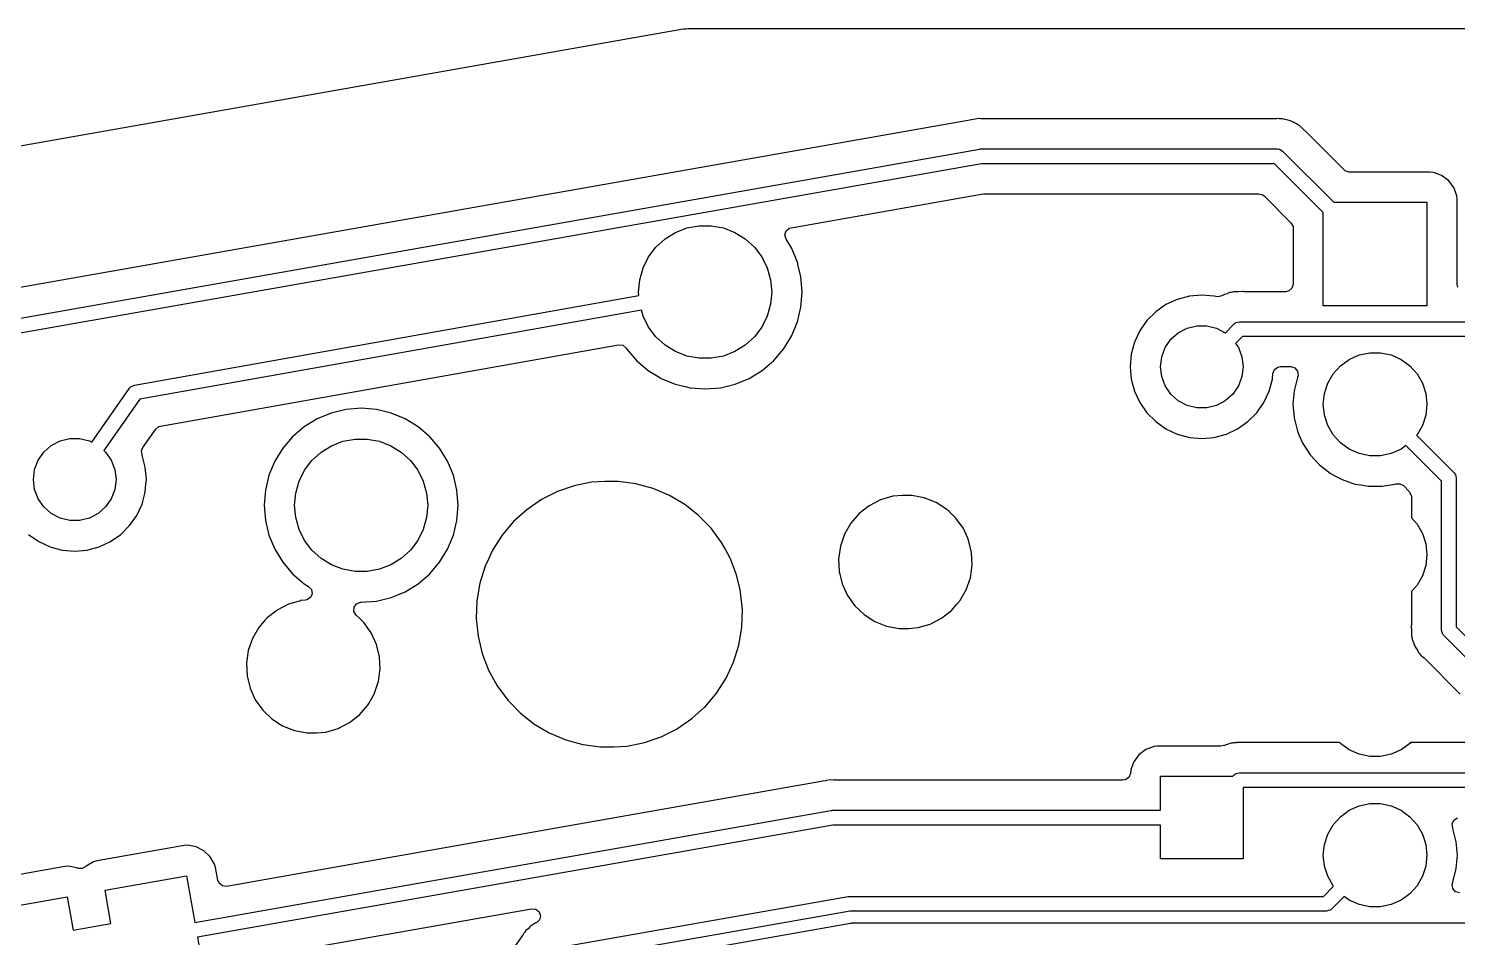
# Model space of a CAD drawing. Extents: x -140 to 29, y -83 to 10.
# Drawn here: x -58.95 to -34.8, y -5.83 to 9.52 of the extents above; entities that cross this region are included whole.
import ezdxf

# ---------------------------------------------------------------- set-up
doc = ezdxf.new("R2010")
doc.units = 0
doc.layers.add('BLACK', color=7, linetype='CONTINUOUS')

msp = doc.modelspace()

# ---------------------------------------------------------------- linework, layer by layer
at = {"layer": 'BLACK', "linetype": 'CONTINUOUS'}
for p, q in [((-93.9178, 1.4037), (-47.9485, 9.50932)), ((-47.9485, 9.50932), (-47.9146, 9.51429)), ((-47.9146, 9.51429), (-47.8831, 9.51843)), ((-47.8831, 9.51843), (-47.841, 9.52212)), ((-47.841, 9.52212), (-47.8093, 9.5235)), ((-47.8093, 9.5235), (-47.775, 9.5245)), ((-47.775, 9.5245), (-47.7745, 9.5245)), ((-47.7745, 9.5245), (3.99224, 9.5245)), ((-43.0435, 7.97678), (-76.265, 2.11893)), ((-43.019, 7.98371), (-43.0435, 7.97678)), ((-43.0164, 7.98477), (-43.019, 7.98371)), ((-42.9538, 7.99267), (-43.0164, 7.98477)), ((-42.9508, 7.99313), (-42.9538, 7.99267)), ((-42.8887, 8.00407), (-42.9508, 7.99313)), ((-42.8583, 8.00173), (-42.8887, 8.00407)), ((-42.8356, 7.99999), (-42.8583, 8.00173)), ((-42.8308, 7.9998), (-42.8356, 7.99999)), ((-37.8791, 7.9998), (-42.8308, 7.9998)), ((-37.8732, 8.00008), (-37.8791, 7.9998)), ((-37.8598, 8.00135), (-37.8732, 8.00008)), ((-37.8262, 8.00452), (-37.8598, 8.00135)), ((-37.8084, 8.0017), (-37.8262, 8.00452)), ((-37.8062, 8.00135), (-37.8084, 8.0017)), ((-37.7865, 7.9998), (-37.8062, 8.00135)), ((-37.7663, 7.9998), (-37.7865, 7.9998)), ((-37.7206, 7.98806), (-37.7663, 7.9998)), ((-37.7663, 7.9998), (-37.7663, 7.9998)), ((-37.7148, 7.98686), (-37.7206, 7.98806)), ((-37.6682, 7.97948), (-37.7148, 7.98686)), ((-37.6496, 7.97144), (-37.6682, 7.97948)), ((-37.6309, 7.96503), (-37.6496, 7.97144)), ((-37.6134, 7.96056), (-37.6309, 7.96503)), ((-37.6112, 7.95999), (-37.6134, 7.96056)), ((-37.5699, 7.93726), (-37.6112, 7.95999)), ((-37.5646, 7.93465), (-37.5699, 7.93726)), ((-37.5213, 7.91591), (-37.5646, 7.93465)), ((-37.5053, 7.9035), (-37.5213, 7.91591)), ((-37.5213, 7.91591), (-37.5213, 7.91591)), ((-37.5213, 7.91591), (-37.5213, 7.91591)), ((-37.4887, 7.89264), (-37.5053, 7.9035)), ((-37.471, 7.88289), (-37.4887, 7.89264)), ((-37.471, 7.88288), (-37.471, 7.88289)), ((-37.4623, 7.87474), (-37.471, 7.88288)), ((-37.4366, 7.85057), (-37.4623, 7.87474)), ((-37.4321, 7.84674), (-37.4366, 7.85057)), ((-37.4265, 7.84244), (-37.4321, 7.84674)), ((-37.4265, 7.84243), (-37.4265, 7.84244)), ((-37.4054, 7.82128), (-37.4265, 7.84243)), ((-37.4265, 7.84243), (-37.4265, 7.84243)), ((-37.3543, 7.77332), (-37.4054, 7.82128)), ((-37.3492, 7.76721), (-37.3543, 7.77332)), ((-37.349, 7.7674), (-37.3492, 7.76721)), ((-37.3391, 7.75496), (-37.349, 7.7674)), ((-36.7208, 7.13671), (-37.3391, 7.75496)), ((-76.2593, 1.6036), (-42.8793, 7.4894)), ((-42.8793, 7.4894), (-42.8622, 7.48994)), ((-42.8622, 7.48994), (-42.8576, 7.4913)), ((-42.8576, 7.4913), (-37.8463, 7.4913)), ((-37.8463, 7.4913), (-37.8242, 7.48812)), ((-37.8242, 7.48812), (-37.8197, 7.48844)), ((-37.8197, 7.48844), (-37.8173, 7.48713)), ((-37.8173, 7.48713), (-37.8111, 7.48624)), ((-37.8111, 7.48624), (-37.7851, 7.46951)), ((-37.7851, 7.46951), (-37.7579, 7.45469)), ((-37.7579, 7.45469), (-36.8945, 6.5913)), ((-42.8466, 7.2413), (-76.1649, 1.36639)), ((-37.8981, 7.2413), (-42.8466, 7.2413)), ((-37.0713, 6.41452), (-37.8981, 7.2413)), ((-36.6998, 7.1198), (-36.7208, 7.13671)), ((-36.6317, 7.0998), (-36.6998, 7.1198)), ((-35.2701, 7.0998), (-36.6317, 7.0998)), ((-35.27, 7.0998), (-35.2701, 7.0998)), ((-35.2701, 7.0998), (-35.2701, 7.0998)), ((-35.2701, 7.0998), (-35.2701, 7.0998)), ((-35.2095, 7.09329), (-35.27, 7.0998)), ((-35.1316, 7.06422), (-35.2095, 7.09329)), ((-35.2095, 7.09329), (-35.2095, 7.09329)), ((-35.0725, 7.04219), (-35.1316, 7.06422)), ((-34.9554, 6.95456), (-35.0725, 7.04219)), ((-35.0725, 7.04219), (-35.0725, 7.04219)), ((-35.0725, 7.04219), (-35.0725, 7.04219)), ((-34.8678, 6.83751), (-34.9554, 6.95456)), ((-34.8678, 6.8375), (-34.8678, 6.83751)), ((-34.8167, 6.7005), (-34.8678, 6.8375)), ((-46.0623, 6.15794), (-43.0114, 6.69589)), ((-43.0114, 6.69589), (-42.813, 6.73089)), ((-42.813, 6.73089), (-42.7911, 6.7328)), ((-42.7911, 6.7328), (-38.1609, 6.7328)), ((-38.1609, 6.7328), (-38.0928, 6.7128)), ((-38.0928, 6.7128), (-38.0718, 6.69589)), ((-38.0718, 6.69589), (-37.6167, 6.2408)), ((-36.8945, 6.5913), (-35.3187, 6.5913)), ((-35.3187, 6.5913), (-35.3187, 4.8387)), ((-34.8102, 6.63995), (-34.8167, 6.7005)), ((-34.8167, 6.7005), (-34.8167, 6.7005)), ((-34.8102, 5.2045), (-34.8102, 6.63995)), ((-37.0713, 4.8387), (-37.0713, 6.41452)), ((-48.193, 5.97046), (-48.0165, 6.07975)), ((-48.0165, 6.07975), (-47.8229, 6.15475)), ((-47.8229, 6.15475), (-47.6188, 6.1929)), ((-47.6188, 6.1929), (-47.4112, 6.1929)), ((-47.4112, 6.1929), (-47.2071, 6.15475)), ((-47.2071, 6.15475), (-47.0136, 6.07975)), ((-47.0136, 6.07975), (-46.837, 5.97046)), ((-46.1664, 6.03656), (-46.1449, 6.10423)), ((-46.1479, 5.96802), (-46.1664, 6.03656)), ((-46.1449, 6.10423), (-46.0903, 6.14957)), ((-46.0903, 6.14957), (-46.0623, 6.15794)), ((-37.6167, 6.2408), (-37.5827, 6.17849)), ((-37.5827, 6.17849), (-37.5798, 6.1517)), ((-37.5798, 6.1517), (-37.5798, 5.2045)), ((-48.4715, 5.66493), (-48.3464, 5.8306)), ((-48.3464, 5.8306), (-48.193, 5.97046)), ((-46.837, 5.97046), (-46.6836, 5.8306)), ((-46.6836, 5.8306), (-46.5585, 5.66493)), ((-46.0551, 5.81658), (-46.1479, 5.96802)), ((-45.9567, 5.57903), (-46.0551, 5.81658)), ((-48.564, 5.47909), (-48.4715, 5.66493)), ((-46.5585, 5.66493), (-46.466, 5.47909)), ((-45.9412, 5.51473), (-45.9567, 5.57903)), ((-48.6209, 5.27941), (-48.564, 5.47909)), ((-46.466, 5.47909), (-46.4092, 5.27941)), ((-45.8966, 5.32902), (-45.9412, 5.51473)), ((-45.8771, 5.08025), (-45.8966, 5.32902)), ((-48.64, 5.0727), (-48.6209, 5.27941)), ((-48.6346, 5.01402), (-48.64, 5.0727)), ((-46.4092, 5.27941), (-46.39, 5.0727)), ((-46.39, 5.0727), (-46.4092, 4.86598)), ((-45.8966, 4.81637), (-45.8765, 5.07269)), ((-45.8765, 5.07269), (-45.8771, 5.08025)), ((-38.6078, 5.07002), (-38.6272, 5.06601)), ((-38.5884, 5.07567), (-38.6078, 5.07002)), ((-38.5412, 5.07716), (-38.5884, 5.07567)), ((-38.5353, 5.07762), (-38.5412, 5.07716)), ((-38.5284, 5.0785), (-38.5353, 5.07762)), ((-38.4985, 5.0785), (-38.5284, 5.0785)), ((-38.4284, 5.0807), (-38.4985, 5.0785)), ((-38.4205, 5.07996), (-38.4284, 5.0807)), ((-38.4284, 5.0807), (-38.4284, 5.0807)), ((-38.4284, 5.0807), (-38.4284, 5.0807)), ((-38.4046, 5.0785), (-38.4205, 5.08025)), ((-38.4205, 5.08025), (-38.4205, 5.07996)), ((-37.7058, 5.0785), (-38.4046, 5.0785)), ((-37.6535, 5.08989), (-37.7058, 5.0785)), ((-37.5998, 5.13638), (-37.6535, 5.08989)), ((-37.5798, 5.2045), (-37.5998, 5.13638)), ((-34.7988, 5.15216), (-34.8102, 5.2045)), ((-57.1599, 3.49896), (-48.6346, 5.01402)), ((-46.4092, 4.86598), (-46.466, 4.6663)), ((-39.7293, 4.85928), (-39.9023, 4.73815)), ((-39.5379, 4.94854), (-39.7293, 4.85929)), ((-39.7293, 4.85929), (-39.7293, 4.85928)), ((-39.7293, 4.85928), (-39.7293, 4.85928)), ((-39.3339, 5.0032), (-39.5379, 4.94854)), ((-39.1235, 5.02161), (-39.3339, 5.0032)), ((-38.9131, 5.0032), (-39.1235, 5.02161)), ((-38.885, 4.99568), (-38.9131, 5.0032)), ((-38.861, 4.99168), (-38.885, 4.99568)), ((-38.8045, 5.00416), (-38.861, 4.99168)), ((-38.8035, 5.00163), (-38.8045, 5.00416)), ((-38.7913, 5.00644), (-38.8035, 5.00163)), ((-38.7773, 5.01201), (-38.7913, 5.00644)), ((-38.7595, 5.0207), (-38.7773, 5.01201)), ((-38.7421, 5.03102), (-38.7595, 5.0207)), ((-38.6968, 5.04419), (-38.7421, 5.03102)), ((-38.6912, 5.0461), (-38.6968, 5.04419)), ((-38.6473, 5.06347), (-38.6912, 5.0461)), ((-38.6272, 5.06601), (-38.6473, 5.06347)), ((-35.3187, 4.8387), (-37.0713, 4.8387)), ((-48.5928, 4.76752), (-57.0653, 3.26186)), ((-48.564, 4.6663), (-48.5928, 4.76752)), ((-48.4715, 4.48046), (-48.564, 4.6663)), ((-46.466, 4.6663), (-46.5585, 4.48046)), ((-45.9567, 4.56636), (-45.8966, 4.81637)), ((-40.0517, 4.5888), (-40.1541, 4.44249)), ((-40.0516, 4.58881), (-40.0517, 4.5888)), ((-39.9023, 4.73814), (-40.0516, 4.58881)), ((-39.9023, 4.73815), (-39.9023, 4.73815)), ((-39.9023, 4.73815), (-39.9023, 4.73815)), ((-39.9023, 4.73815), (-39.9023, 4.73814)), ((-48.3464, 4.31479), (-48.4715, 4.48046)), ((-46.5585, 4.48046), (-46.6836, 4.31479)), ((-46.0551, 4.32881), (-45.9567, 4.56636)), ((-40.1728, 4.4158), (-40.262, 4.22439)), ((-40.1541, 4.44249), (-40.1728, 4.4158)), ((-39.6463, 4.27319), (-39.5203, 4.38485)), ((-39.5203, 4.38485), (-39.3712, 4.46311)), ((-39.3712, 4.46311), (-39.2077, 4.50341)), ((-39.2077, 4.50341), (-39.0393, 4.50341)), ((-39.0393, 4.50341), (-38.8758, 4.46311)), ((-38.8758, 4.46311), (-38.7267, 4.38485)), ((-38.7267, 4.38485), (-38.726, 4.38425)), ((-38.726, 4.38425), (-38.5769, 4.53339)), ((-38.5769, 4.53339), (-38.559, 4.54677)), ((-38.559, 4.54677), (-38.5561, 4.55016)), ((-38.5561, 4.55016), (-38.5535, 4.55092)), ((-38.5535, 4.55092), (-38.5484, 4.55471)), ((-38.5484, 4.55471), (-38.5182, 4.56129)), ((-38.5182, 4.56129), (-38.4885, 4.57)), ((-38.4885, 4.57), (-27.0324, 4.57)), ((-56.7181, 2.8071), (-48.9791, 4.18242)), ((-48.9791, 4.18242), (-48.9085, 4.17464)), ((-48.9085, 4.17464), (-48.8533, 4.12995)), ((-48.8533, 4.12995), (-48.8496, 4.12419)), ((-48.8496, 4.12419), (-48.8406, 4.10959)), ((-48.8406, 4.10959), (-48.8406, 4.10958)), ((-48.8406, 4.10958), (-48.6736, 3.91406)), ((-48.193, 4.17493), (-48.3464, 4.31479)), ((-48.0165, 4.06564), (-48.193, 4.17493)), ((-46.837, 4.17493), (-47.0136, 4.06564)), ((-46.6836, 4.31479), (-46.837, 4.17493)), ((-46.3564, 3.91406), (-46.1894, 4.10958)), ((-46.1894, 4.10958), (-46.0551, 4.32881)), ((-46.1894, 4.10958), (-46.1894, 4.10958)), ((-40.262, 4.22439), (-40.3167, 4.02039)), ((-39.8017, 3.97716), (-39.742, 4.13461)), ((-39.742, 4.13461), (-39.6463, 4.27319)), ((-38.4367, 4.32), (-38.5528, 4.20389)), ((-38.5528, 4.20389), (-38.505, 4.13461)), ((-38.505, 4.13461), (-38.4453, 3.97716)), ((-26.8641, 4.32), (-38.4367, 4.32)), ((-48.6736, 3.91406), (-48.4781, 3.74708)), ((-47.8229, 3.99064), (-48.0165, 4.06564)), ((-47.6188, 3.95249), (-47.8229, 3.99064)), ((-47.4112, 3.95249), (-47.6188, 3.95249)), ((-47.2071, 3.99064), (-47.4112, 3.95249)), ((-47.0136, 4.06564), (-47.2071, 3.99064)), ((-46.5519, 3.74708), (-46.3564, 3.91406)), ((-40.3167, 4.02039), (-40.3351, 3.81)), ((-39.822, 3.81), (-39.8017, 3.97716)), ((-38.4453, 3.97716), (-38.425, 3.81)), ((-36.7814, 3.82622), (-36.6332, 3.9339)), ((-36.6332, 3.9339), (-36.4658, 4.00841)), ((-36.4658, 4.00841), (-36.2866, 4.0465)), ((-36.2866, 4.0465), (-36.1034, 4.0465)), ((-36.1034, 4.0465), (-35.9242, 4.00841)), ((-35.9242, 4.00841), (-35.7569, 3.9339)), ((-35.7569, 3.9339), (-35.6086, 3.82622)), ((-48.4781, 3.74708), (-48.4781, 3.74708)), ((-48.4781, 3.74708), (-48.4781, 3.74708)), ((-48.4781, 3.74708), (-48.2808, 3.62618)), ((-48.2808, 3.62618), (-48.2589, 3.61273)), ((-46.7711, 3.61273), (-46.5519, 3.74708)), ((-46.5519, 3.74708), (-46.5519, 3.74708)), ((-40.3351, 3.81), (-40.3167, 3.59961)), ((-39.8017, 3.64284), (-39.822, 3.81)), ((-39.742, 3.48539), (-39.8017, 3.64284)), ((-38.4453, 3.64284), (-38.505, 3.48539)), ((-38.425, 3.81), (-38.4453, 3.64284)), ((-37.9303, 3.59961), (-37.9218, 3.69648)), ((-37.9218, 3.69648), (-37.896, 3.7626)), ((-37.896, 3.7626), (-37.8385, 3.80424)), ((-37.8385, 3.80424), (-37.7963, 3.8115)), ((-37.7963, 3.8115), (-37.6208, 3.8115)), ((-37.6208, 3.8115), (-37.5527, 3.7915)), ((-37.5093, 3.62618), (-37.5656, 3.40371)), ((-37.5527, 3.7915), (-37.5062, 3.73784)), ((-37.5071, 3.6312), (-37.5093, 3.62618)), ((-37.5054, 3.63489), (-37.5071, 3.6312)), ((-37.5062, 3.73784), (-37.4961, 3.66757)), ((-37.4961, 3.66757), (-37.5054, 3.63489)), ((-36.9955, 3.53142), (-36.9039, 3.69008)), ((-36.9039, 3.69008), (-36.7814, 3.82622)), ((-35.6086, 3.82622), (-35.4861, 3.69008)), ((-35.4861, 3.69008), (-35.3945, 3.53142)), ((-57.8788, 2.53588), (-57.2405, 3.44759)), ((-57.2405, 3.44759), (-57.2253, 3.46373)), ((-57.2253, 3.46373), (-57.223, 3.4676)), ((-57.223, 3.4676), (-57.2205, 3.46884)), ((-57.2205, 3.46884), (-57.2161, 3.47353)), ((-57.2161, 3.47353), (-57.1876, 3.48523)), ((-57.1876, 3.48523), (-57.1599, 3.49896)), ((-48.2589, 3.61273), (-48.0214, 3.51434)), ((-48.0214, 3.51434), (-47.8503, 3.47328)), ((-47.8503, 3.47328), (-47.7713, 3.45432)), ((-47.7713, 3.45432), (-47.515, 3.43415)), ((-47.515, 3.43415), (-47.2587, 3.45432)), ((-47.2587, 3.45432), (-47.0087, 3.51434)), ((-47.0087, 3.51434), (-46.7711, 3.61273)), ((-40.3167, 3.59961), (-40.262, 3.3956)), ((-40.262, 3.3956), (-40.1728, 3.20419)), ((-39.6463, 3.34681), (-39.742, 3.48539)), ((-38.505, 3.48539), (-38.6007, 3.34681)), ((-38.0742, 3.20419), (-37.985, 3.3956)), ((-37.985, 3.39561), (-37.9303, 3.59961)), ((-37.985, 3.3956), (-37.985, 3.39561)), ((-37.5656, 3.40371), (-37.5845, 3.175)), ((-37.0522, 3.35719), (-36.9955, 3.53142)), ((-35.3945, 3.53142), (-35.3378, 3.35719)), ((-57.0653, 3.26186), (-57.6737, 2.39295)), ((-40.1728, 3.20419), (-40.0516, 3.03119)), ((-39.5203, 3.23515), (-39.6463, 3.34681)), ((-39.3712, 3.15689), (-39.5203, 3.23515)), ((-39.2077, 3.11659), (-39.3712, 3.15689)), ((-38.8758, 3.15689), (-39.0393, 3.11659)), ((-38.7267, 3.23515), (-38.8758, 3.15689)), ((-38.6007, 3.34681), (-38.7267, 3.23515)), ((-38.1953, 3.03119), (-38.0742, 3.20419)), ((-37.5845, 3.175), (-37.5656, 2.94629)), ((-37.0713, 3.175), (-37.0522, 3.35719)), ((-37.0522, 2.99281), (-37.0713, 3.175)), ((-35.3378, 3.35719), (-35.3187, 3.175)), ((-35.3187, 3.175), (-35.3378, 2.99281)), ((-54.0714, 2.92858), (-54.2906, 2.79423)), ((-53.8338, 3.02697), (-54.0714, 2.92858)), ((-53.5838, 3.087), (-53.8338, 3.02697)), ((-53.3275, 3.10717), (-53.5838, 3.087)), ((-53.0712, 3.087), (-53.3275, 3.10717)), ((-52.8211, 3.02697), (-53.0712, 3.087)), ((-52.5836, 2.92858), (-52.8211, 3.02697)), ((-52.3644, 2.79423), (-52.5836, 2.92858)), ((-40.0516, 3.03119), (-40.0516, 3.03119)), ((-40.0516, 3.03119), (-39.9023, 2.88185)), ((-39.0393, 3.11659), (-39.2077, 3.11659)), ((-38.3447, 2.88185), (-38.1954, 3.03119)), ((-38.1954, 3.03119), (-38.1953, 3.03119)), ((-37.5656, 2.94629), (-37.5656, 2.94628)), ((-37.5656, 2.94628), (-37.514, 2.7424)), ((-36.9955, 2.81858), (-37.0522, 2.99281)), ((-35.3378, 2.99281), (-35.3945, 2.81858)), ((-57.018, 2.44295), (-56.7992, 2.75532)), ((-56.7992, 2.75532), (-56.7438, 2.79965)), ((-56.7438, 2.79965), (-56.7181, 2.8071)), ((-54.2906, 2.79423), (-54.4861, 2.62725)), ((-52.1688, 2.62725), (-52.3644, 2.79423)), ((-52.3644, 2.79423), (-52.3644, 2.79423)), ((-52.3644, 2.79423), (-52.3644, 2.79423)), ((-39.9023, 2.88185), (-39.9023, 2.88185)), ((-39.9023, 2.88185), (-39.7293, 2.76071)), ((-39.7293, 2.76071), (-39.5379, 2.67146)), ((-39.5379, 2.67146), (-39.5379, 2.67146)), ((-39.5379, 2.67146), (-39.4582, 2.65011)), ((-38.8584, 2.63144), (-38.7091, 2.67146)), ((-38.7091, 2.67146), (-38.5177, 2.76071)), ((-38.7091, 2.67146), (-38.7091, 2.67146)), ((-38.5177, 2.76071), (-38.3447, 2.88185)), ((-38.3447, 2.88185), (-38.3447, 2.88185)), ((-37.514, 2.7424), (-37.5093, 2.72382)), ((-37.5093, 2.72382), (-37.4769, 2.65011)), ((-36.9039, 2.65992), (-36.9955, 2.81858)), ((-36.7814, 2.52378), (-36.9039, 2.65992)), ((-35.4861, 2.65992), (-35.4942, 2.65093)), ((-35.3945, 2.81858), (-35.4861, 2.65992)), ((-58.6911, 2.36784), (-58.565, 2.47951)), ((-58.565, 2.47951), (-58.4159, 2.55776)), ((-58.4159, 2.55776), (-58.2524, 2.59806)), ((-58.2524, 2.59806), (-58.084, 2.59806)), ((-58.084, 2.59806), (-57.9205, 2.55776)), ((-57.9205, 2.55776), (-57.8788, 2.53588)), ((-57.0396, 2.38762), (-57.018, 2.44295)), ((-54.6531, 2.43173), (-54.7874, 2.2125)), ((-54.4861, 2.62725), (-54.6531, 2.43173)), ((-54.0054, 2.36639), (-53.8289, 2.47568)), ((-53.8289, 2.47568), (-53.6353, 2.55067)), ((-53.6353, 2.55067), (-53.4313, 2.58882)), ((-53.4313, 2.58882), (-53.2237, 2.58882)), ((-53.2237, 2.58882), (-53.0196, 2.55067)), ((-53.0196, 2.55067), (-52.826, 2.47568)), ((-52.826, 2.47568), (-52.6495, 2.36639)), ((-52.0019, 2.43174), (-52.1688, 2.62725)), ((-52.0019, 2.43173), (-52.0019, 2.43174)), ((-51.8675, 2.2125), (-52.0019, 2.43173)), ((-52.0019, 2.43173), (-52.0019, 2.43173)), ((-39.4582, 2.65011), (-39.3339, 2.6168)), ((-39.3339, 2.6168), (-39.1235, 2.59839)), ((-39.1235, 2.59839), (-38.9131, 2.6168)), ((-38.9131, 2.6168), (-38.8584, 2.63144)), ((-37.4769, 2.65011), (-37.4171, 2.51365)), ((-37.4171, 2.51365), (-37.2915, 2.32152)), ((-36.6332, 2.4161), (-36.7814, 2.52378)), ((-36.4658, 2.34159), (-36.6332, 2.4161)), ((-35.7569, 2.4161), (-35.9242, 2.34159)), ((-35.6735, 2.47669), (-35.7569, 2.4161)), ((-35.0743, 1.87757), (-35.6735, 2.47669)), ((-35.4942, 2.65093), (-34.861, 2.01774)), ((-58.8464, 2.07182), (-58.7867, 2.22926)), ((-58.7867, 2.22926), (-58.6911, 2.36784)), ((-57.6737, 2.39295), (-57.6454, 2.36784)), ((-57.6454, 2.36784), (-57.5497, 2.22926)), ((-57.5497, 2.22926), (-57.49, 2.07182)), ((-57.0301, 2.32477), (-57.0396, 2.38762)), ((-57.0316, 2.32422), (-57.0301, 2.32477)), ((-57.0297, 2.31905), (-57.0316, 2.32422)), ((-57.0168, 2.27104), (-57.0297, 2.31905)), ((-56.975, 2.11505), (-57.0168, 2.27104)), ((-54.7874, 2.2125), (-54.8858, 1.97496)), ((-54.284, 2.06085), (-54.1589, 2.22653)), ((-54.1589, 2.22653), (-54.0054, 2.36639)), ((-52.6495, 2.36639), (-52.4961, 2.22653)), ((-52.4961, 2.22653), (-52.371, 2.06085)), ((-51.7691, 1.97496), (-51.8675, 2.2125)), ((-51.8675, 2.2125), (-51.8675, 2.2125)), ((-37.2915, 2.32152), (-37.1361, 2.15268)), ((-36.2866, 2.3035), (-36.4658, 2.34159)), ((-36.1034, 2.3035), (-36.2866, 2.3035)), ((-35.9242, 2.34159), (-36.1034, 2.3035)), ((-58.8667, 1.90465), (-58.8464, 2.07182)), ((-57.49, 2.07182), (-57.4697, 1.90465)), ((-56.9569, 1.90751), (-56.975, 2.11505)), ((-54.8858, 1.97496), (-54.9459, 1.72494)), ((-54.3765, 1.87501), (-54.284, 2.06085)), ((-52.371, 2.06085), (-52.2784, 1.87501)), ((-51.7338, 1.82797), (-51.7691, 1.97496)), ((-37.1361, 2.15268), (-37.1361, 2.15268)), ((-37.1361, 2.15268), (-37.1361, 2.15268)), ((-37.1361, 2.15268), (-37.0311, 2.07092)), ((-37.0311, 2.07092), (-36.955, 2.01172)), ((-36.955, 2.01172), (-36.955, 2.01172)), ((-36.955, 2.01172), (-36.8624, 1.9616)), ((-36.8624, 1.9616), (-36.7532, 1.90249)), ((-34.861, 2.01774), (-34.8476, 1.99987)), ((-34.8476, 1.99987), (-34.8442, 1.99693)), ((-34.8442, 1.99693), (-34.8434, 1.99431)), ((-34.8434, 1.99431), (-34.8396, 1.98926)), ((-34.8396, 1.98926), (-34.8331, 1.95903)), ((-34.8331, 1.95903), (-34.8243, 1.92935)), ((-58.8464, 1.73749), (-58.8667, 1.90465)), ((-58.7867, 1.58004), (-58.8464, 1.73749)), ((-57.49, 1.73749), (-57.5497, 1.58004)), ((-57.4697, 1.90465), (-57.49, 1.73749)), ((-56.982, 1.66829), (-56.975, 1.69426)), ((-56.975, 1.69426), (-56.9633, 1.82797)), ((-56.9633, 1.82797), (-56.9566, 1.90465)), ((-56.9566, 1.90465), (-56.9569, 1.90751)), ((-54.9459, 1.72494), (-54.966, 1.46862)), ((-54.4333, 1.67534), (-54.3765, 1.87501)), ((-52.2784, 1.87501), (-52.2216, 1.67534)), ((-51.7091, 1.72494), (-51.7338, 1.82797)), ((-51.7038, 1.65732), (-51.7091, 1.72494)), ((-50.0124, 1.69974), (-50.2806, 1.56421)), ((-49.7286, 1.7983), (-50.0124, 1.69974)), ((-49.4341, 1.85816), (-49.7286, 1.7983)), ((-49.2093, 1.87321), (-49.4341, 1.85816)), ((-48.984, 1.87321), (-49.2093, 1.87321)), ((-48.6862, 1.83315), (-48.984, 1.87321)), ((-48.3964, 1.75377), (-48.6862, 1.83315)), ((-48.1198, 1.63646), (-48.3964, 1.75377)), ((-36.7532, 1.90249), (-36.7532, 1.90249)), ((-36.7532, 1.90249), (-36.7532, 1.90249)), ((-36.7532, 1.90249), (-36.5361, 1.82797)), ((-36.5361, 1.82797), (-36.5361, 1.82797)), ((-36.5361, 1.82797), (-36.4392, 1.81181)), ((-36.4392, 1.81181), (-36.3097, 1.7902)), ((-36.3097, 1.7902), (-36.3097, 1.7902)), ((-36.3097, 1.7902), (-36.0803, 1.7902)), ((-36.0803, 1.7902), (-35.967, 1.8091)), ((-36.0803, 1.7902), (-36.0803, 1.7902)), ((-35.967, 1.8091), (-35.8539, 1.82797)), ((-35.8539, 1.82797), (-35.8464, 1.83055)), ((-35.8539, 1.82797), (-35.8539, 1.82797)), ((-35.8464, 1.83055), (-35.7755, 1.83375)), ((-35.7755, 1.83375), (-35.7164, 1.80047)), ((-35.7164, 1.80047), (-35.6198, 1.70385)), ((-35.6198, 1.70385), (-35.5857, 1.64154)), ((-35.0743, -0.635), (-35.0743, 1.87757)), ((-34.8243, 1.92935), (-34.8243, -0.583224)), ((-58.6911, 1.44146), (-58.7867, 1.58004)), ((-57.5497, 1.58004), (-57.6454, 1.44146)), ((-57.1189, 1.29885), (-57.0297, 1.49025)), ((-57.0297, 1.49026), (-56.982, 1.66829)), ((-57.0297, 1.49025), (-57.0297, 1.49026)), ((-54.966, 1.46862), (-54.9459, 1.21229)), ((-54.4525, 1.46862), (-54.4333, 1.67534)), ((-54.4333, 1.2619), (-54.4525, 1.46862)), ((-52.2216, 1.67534), (-52.2025, 1.46862)), ((-52.2025, 1.46862), (-52.2216, 1.2619)), ((-51.7091, 1.21229), (-51.6889, 1.46862)), ((-51.6889, 1.46862), (-51.7038, 1.65732)), ((-50.2806, 1.56421), (-50.5284, 1.39415)), ((-47.8612, 1.48332), (-48.1198, 1.63646)), ((-47.7763, 1.41622), (-47.8612, 1.48332)), ((-44.7427, 1.46208), (-44.9117, 1.32921)), ((-44.5517, 1.56057), (-44.7427, 1.46208)), ((-44.3454, 1.62113), (-44.5517, 1.56057)), ((-44.3361, 1.62202), (-44.3454, 1.62113)), ((-44.1851, 1.63644), (-44.3361, 1.62202)), ((-44.024, 1.63644), (-44.1851, 1.63644)), ((-44.1851, 1.63644), (-44.1851, 1.63644)), ((-44.1851, 1.63644), (-44.1851, 1.63644)), ((-43.8129, 1.59576), (-44.024, 1.63644)), ((-43.6134, 1.51587), (-43.8129, 1.59576)), ((-43.4326, 1.39967), (-43.6134, 1.51587)), ((-35.5857, 1.64154), (-35.5829, 1.61475)), ((-35.5829, 1.61475), (-35.5829, 1.25757)), ((-58.565, 1.3298), (-58.6911, 1.44146)), ((-58.4159, 1.25154), (-58.565, 1.3298)), ((-58.2524, 1.21125), (-58.4159, 1.25154)), ((-58.084, 1.21125), (-58.2524, 1.21125)), ((-57.9205, 1.25154), (-58.084, 1.21125)), ((-57.7714, 1.3298), (-57.9205, 1.25154)), ((-57.6454, 1.44146), (-57.7714, 1.3298)), ((-57.2401, 1.12585), (-57.1189, 1.29885)), ((-54.9459, 1.21229), (-54.8858, 0.962278)), ((-54.3765, 1.06222), (-54.4333, 1.2619)), ((-52.2216, 1.2619), (-52.2784, 1.06222)), ((-51.7691, 0.962279), (-51.7091, 1.21229)), ((-50.5284, 1.39415), (-50.7512, 1.19259)), ((-47.6254, 1.2971), (-47.7763, 1.41622)), ((-47.6254, 1.29709), (-47.6254, 1.2971)), ((-47.6254, 1.2971), (-47.6254, 1.2971)), ((-47.4705, 1.13687), (-47.6254, 1.29709)), ((-44.9117, 1.32921), (-45.0524, 1.16676)), ((-43.3937, 1.36258), (-43.4326, 1.39967)), ((-43.2844, 1.25836), (-43.3937, 1.36258)), ((-43.277, 1.25134), (-43.2844, 1.25836)), ((-43.1523, 1.07625), (-43.277, 1.25134)), ((-35.5829, 1.25757), (-35.4861, 1.15008)), ((-58.9474, 0.976731), (-58.774, 0.855368)), ((-57.5624, 0.855368), (-57.3894, 0.976503)), ((-57.3894, 0.976508), (-57.2401, 1.12584)), ((-57.3894, 0.976503), (-57.3894, 0.976508)), ((-57.2401, 1.12584), (-57.2401, 1.12585)), ((-54.284, 0.876382), (-54.3765, 1.06222)), ((-52.2784, 1.06222), (-52.371, 0.876382)), ((-50.7512, 1.19259), (-50.9452, 0.963118)), ((-47.4165, 1.0811), (-47.4705, 1.13687)), ((-47.2383, 0.83918), (-47.4165, 1.0811)), ((-45.1599, 0.980616), (-45.2302, 0.777493)), ((-45.0524, 1.16676), (-45.1599, 0.980616)), ((-43.0839, 0.926521), (-43.1523, 1.07625)), ((-35.4861, 1.15008), (-35.3945, 0.991423)), ((-35.3945, 0.991423), (-35.3378, 0.817193)), ((-58.774, 0.855368), (-58.5826, 0.766113)), ((-58.5826, 0.766113), (-58.5826, 0.766111)), ((-58.5826, 0.766111), (-58.488, 0.740742)), ((-58.488, 0.740742), (-58.3786, 0.71145)), ((-57.9578, 0.71145), (-57.9007, 0.726768)), ((-57.9007, 0.726768), (-57.7538, 0.766111)), ((-57.7538, 0.766113), (-57.5624, 0.855368)), ((-57.7538, 0.766111), (-57.7538, 0.766113)), ((-54.8858, 0.962278), (-54.7874, 0.724731)), ((-54.7874, 0.724731), (-54.6531, 0.505502)), ((-54.1589, 0.71071), (-54.284, 0.876382)), ((-52.371, 0.876382), (-52.4961, 0.71071)), ((-52.0019, 0.5055), (-51.8675, 0.724732)), ((-51.8675, 0.724732), (-51.7691, 0.962279)), ((-50.9452, 0.963118), (-51.1069, 0.709838)), ((-47.1789, 0.730915), (-47.2383, 0.83918)), ((-47.0939, 0.575666), (-47.1789, 0.730915)), ((-45.2302, 0.777493), (-45.2608, 0.564736)), ((-43.063, 0.880727), (-43.0839, 0.926521)), ((-43.0124, 0.671845), (-43.063, 0.880727)), ((-35.3378, 0.817193), (-35.3187, 0.635)), ((-58.3786, 0.71145), (-58.1682, 0.693043)), ((-58.1682, 0.693043), (-57.9578, 0.71145)), ((-54.6531, 0.505502), (-54.6531, 0.5055)), ((-54.6531, 0.5055), (-54.6531, 0.505498)), ((-54.6531, 0.505498), (-54.4861, 0.309986)), ((-54.0054, 0.570849), (-54.1589, 0.71071)), ((-53.8289, 0.461559), (-54.0054, 0.570849)), ((-52.6495, 0.570849), (-52.826, 0.461559)), ((-52.4961, 0.71071), (-52.6495, 0.570849)), ((-52.1688, 0.309986), (-52.0019, 0.505498)), ((-52.0019, 0.505498), (-52.0019, 0.5055)), ((-51.1767, 0.559451), (-51.2326, 0.439084)), ((-51.1069, 0.709838), (-51.1767, 0.559451)), ((-47.0897, 0.564736), (-47.0939, 0.575666)), ((-46.9859, 0.295255), (-47.0897, 0.564736)), ((-45.2608, 0.564736), (-45.2506, 0.350035)), ((-43.0124, 0.671834), (-43.0124, 0.671845)), ((-43.0021, 0.457145), (-43.0124, 0.671834)), ((-35.3187, 0.635), (-35.3378, 0.452807)), ((-54.4861, 0.309986), (-54.2906, 0.143004)), ((-53.6353, 0.386564), (-53.8289, 0.461559)), ((-53.4313, 0.348417), (-53.6353, 0.386564)), ((-53.2237, 0.348417), (-53.4313, 0.348417)), ((-53.0196, 0.386564), (-53.2237, 0.348417)), ((-52.826, 0.461559), (-53.0196, 0.386564)), ((-52.3644, 0.143004), (-52.1688, 0.309986)), ((-51.2334, 0.437266), (-51.3224, 0.150268)), ((-51.2326, 0.439084), (-51.2334, 0.437266)), ((-46.9244, 0.037172), (-46.9859, 0.295255)), ((-45.2506, 0.350035), (-45.1999, 0.141149)), ((-43.103, 0.041263), (-43.0327, 0.24438)), ((-43.0327, 0.24438), (-43.0021, 0.457145)), ((-35.3945, 0.278577), (-35.4861, 0.119924)), ((-35.3378, 0.452807), (-35.3945, 0.278577)), ((-54.2906, 0.143004), (-54.2906, 0.143003)), ((-54.2906, 0.143003), (-54.2906, 0.143002)), ((-54.2906, 0.143002), (-54.2163, 0.097453)), ((-54.2163, 0.097453), (-54.1686, 0.044807)), ((-54.1686, 0.044807), (-54.157, -0.025234)), ((-52.706, -0.04204), (-52.5836, 0.008657)), ((-52.5836, 0.008657), (-52.3644, 0.143003)), ((-52.3644, 0.143003), (-52.3644, 0.143004)), ((-51.3224, 0.150268), (-51.3724, -0.146036)), ((-46.9162, 0.002941), (-46.9244, 0.037172)), ((-46.8861, -0.296021), (-46.9162, 0.002941)), ((-45.1999, 0.141149), (-45.1106, -0.054371)), ((-43.2105, -0.144882), (-43.103, 0.041261)), ((-43.103, 0.041261), (-43.103, 0.041263)), ((-35.4861, 0.119924), (-35.5829, 0.012425)), ((-35.5829, 0.012425), (-35.5829, -0.551146)), ((-54.5573, -0.203696), (-54.7484, -0.302188)), ((-54.3511, -0.14314), (-54.5573, -0.203696)), ((-54.2701, -0.135407), (-54.3511, -0.143137)), ((-54.3511, -0.143137), (-54.3511, -0.143138)), ((-54.3511, -0.143138), (-54.3511, -0.143139)), ((-54.3511, -0.143139), (-54.3511, -0.143139)), ((-54.3511, -0.143139), (-54.3511, -0.14314)), ((-54.244, -0.130086), (-54.2701, -0.135407)), ((-54.1851, -0.090432), (-54.244, -0.130086)), ((-54.157, -0.025234), (-54.1851, -0.090432)), ((-53.4467, -0.254723), (-53.4055, -0.19689)), ((-53.4055, -0.19689), (-53.3396, -0.170504)), ((-53.3396, -0.170504), (-53.3276, -0.169933)), ((-53.3276, -0.169933), (-53.3275, -0.169933)), ((-53.3275, -0.169933), (-53.0712, -0.14976)), ((-53.3275, -0.169933), (-53.3275, -0.169932)), ((-53.3275, -0.169932), (-53.3275, -0.169933)), ((-53.0712, -0.14976), (-52.8211, -0.089737)), ((-52.8211, -0.089737), (-52.706, -0.04204)), ((-51.3724, -0.146036), (-51.3825, -0.446358)), ((-45.1106, -0.054371), (-44.9859, -0.22946)), ((-44.9859, -0.22946), (-44.8304, -0.377788)), ((-43.3512, -0.307323), (-43.2556, -0.19689)), ((-43.2556, -0.19689), (-43.2105, -0.144885)), ((-43.2105, -0.144885), (-43.2105, -0.144882)), ((-54.9473, -0.469675), (-55.0581, -0.597503)), ((-54.9173, -0.435064), (-54.9473, -0.469675)), ((-54.7549, -0.307328), (-54.9173, -0.435059)), ((-54.9173, -0.435059), (-54.9173, -0.435061)), ((-54.9173, -0.435061), (-54.9173, -0.435064)), ((-54.7484, -0.302188), (-54.7549, -0.307328)), ((-53.4501, -0.325639), (-53.4467, -0.254723)), ((-53.4146, -0.387124), (-53.4501, -0.325639)), ((-53.3525, -0.446358), (-53.4146, -0.387124)), ((-53.2827, -0.512924), (-53.3525, -0.446358)), ((-51.3825, -0.446358), (-51.3524, -0.745339)), ((-46.8962, -0.596352), (-46.8909, -0.440199)), ((-46.8909, -0.440199), (-46.8861, -0.29603)), ((-46.8861, -0.296022), (-46.8861, -0.296021)), ((-46.8861, -0.296028), (-46.8861, -0.296022)), ((-46.8861, -0.29603), (-46.8861, -0.296028)), ((-44.8304, -0.377788), (-44.6495, -0.493996)), ((-43.7113, -0.538691), (-43.5202, -0.440199)), ((-43.5202, -0.440199), (-43.4496, -0.384668)), ((-43.4496, -0.384668), (-43.3513, -0.307329)), ((-43.3513, -0.307329), (-43.3512, -0.307325)), ((-43.3512, -0.307325), (-43.3512, -0.307323)), ((-55.0581, -0.597503), (-55.1656, -0.78365)), ((-53.2826, -0.512928), (-53.2827, -0.512924)), ((-53.158, -0.688015), (-53.2826, -0.512928)), ((-53.0687, -0.883538), (-53.158, -0.688015)), ((-46.9461, -0.892657), (-46.8962, -0.596356)), ((-46.8962, -0.596356), (-46.8962, -0.596352)), ((-44.6495, -0.493996), (-44.45, -0.573883)), ((-44.45, -0.573883), (-44.2389, -0.614561)), ((-44.2389, -0.614561), (-44.2389, -0.614561)), ((-44.2389, -0.614561), (-44.0779, -0.614561)), ((-44.0779, -0.614561), (-44.0778, -0.61456)), ((-44.0779, -0.614561), (-44.0779, -0.614561)), ((-44.0778, -0.61456), (-43.9175, -0.59925)), ((-44.0778, -0.61456), (-44.0778, -0.61456)), ((-43.9175, -0.599249), (-43.7113, -0.538692)), ((-43.9175, -0.59925), (-43.9175, -0.599249)), ((-43.9175, -0.599249), (-43.9175, -0.599249)), ((-43.7113, -0.538692), (-43.7113, -0.538691)), ((-43.7113, -0.538691), (-43.7113, -0.538691)), ((-35.585, -0.574902), (-35.5851, -0.574909)), ((-35.5851, -0.574909), (-35.5829, -0.644957)), ((-35.5843, -0.567016), (-35.585, -0.574902)), ((-35.5829, -0.551146), (-35.5846, -0.566988)), ((-35.5846, -0.566988), (-35.5843, -0.567016)), ((-35.5829, -0.644957), (-35.5829, -0.674856)), ((-35.5829, -0.674856), (-35.582, -0.681818)), ((-35.582, -0.681818), (-35.5815, -0.687719)), ((-35.5815, -0.687719), (-35.58, -0.734889)), ((-35.0656, -0.664677), (-35.0743, -0.635)), ((-35.0591, -0.694906), (-35.0656, -0.664677)), ((-35.0553, -0.69996), (-35.0591, -0.694906)), ((-35.0545, -0.70258), (-35.0553, -0.69996)), ((-35.0511, -0.705519), (-35.0545, -0.70258)), ((-35.0377, -0.723388), (-35.0511, -0.705519)), ((-33.3038, -2.45729), (-35.0377, -0.723388)), ((-34.8243, -0.583224), (-33.1637, -2.2439)), ((-55.1656, -0.78365), (-55.2359, -0.986773)), ((-53.018, -1.09242), (-53.0687, -0.883538)), ((-51.3524, -0.745339), (-51.2827, -1.03764)), ((-47.0352, -1.17966), (-46.9461, -0.892657)), ((-35.58, -0.734889), (-35.5744, -0.754347)), ((-35.5744, -0.754347), (-35.5704, -0.773694)), ((-35.5704, -0.773694), (-35.5678, -0.793797)), ((-35.5678, -0.793797), (-35.5504, -0.837679)), ((-35.5504, -0.837679), (-35.5485, -0.843274)), ((-35.5485, -0.843274), (-35.5402, -0.871816)), ((-35.5402, -0.871816), (-35.5354, -0.888591)), ((-35.5354, -0.888591), (-35.5354, -0.888595)), ((-35.5354, -0.888595), (-35.5251, -0.906026)), ((-35.5251, -0.906026), (-35.5164, -0.92378)), ((-35.5164, -0.92378), (-35.5089, -0.942617)), ((-35.5089, -0.942617), (-35.5089, -0.942618)), ((-35.5089, -0.942618), (-35.5089, -0.942618)), ((-35.5089, -0.942618), (-35.4812, -0.980785)), ((-55.2359, -0.986773), (-55.2665, -1.19953)), ((-55.2665, -1.19953), (-55.2562, -1.41423)), ((-53.018, -1.09243), (-53.018, -1.09242)), ((-53.0078, -1.30712), (-53.018, -1.09243)), ((-51.2827, -1.03764), (-51.1747, -1.31805)), ((-47.1617, -1.45223), (-47.0352, -1.17966)), ((-47.0352, -1.17966), (-47.0352, -1.17966)), ((-35.4812, -0.980785), (-35.4779, -0.985744)), ((-35.4779, -0.985744), (-35.4539, -1.02636)), ((-35.4539, -1.02636), (-35.4426, -1.03764)), ((-35.4426, -1.03764), (-35.4396, -1.04068)), ((-35.4396, -1.04068), (-35.4267, -1.05572)), ((-35.4267, -1.05572), (-35.4148, -1.07211)), ((-35.4148, -1.07211), (-35.3785, -1.10219)), ((-35.3785, -1.10219), (-35.3741, -1.10617)), ((-35.3741, -1.10617), (-34.7573, -1.723)), ((-55.2562, -1.41423), (-55.2056, -1.62312)), ((-53.0369, -1.50969), (-53.0117, -1.33431)), ((-53.0117, -1.33431), (-53.0078, -1.30712)), ((-51.1747, -1.31805), (-51.0303, -1.58157)), ((-55.2056, -1.62312), (-55.1163, -1.81864)), ((-53.1087, -1.723), (-53.0384, -1.51988)), ((-53.0384, -1.51988), (-53.0369, -1.50969)), ((-51.0303, -1.58157), (-50.8521, -1.82348)), ((-47.3233, -1.7055), (-47.1617, -1.45223)), ((-55.1163, -1.81864), (-54.9916, -1.99373)), ((-53.2548, -1.95373), (-53.2161, -1.90915)), ((-53.2161, -1.90915), (-53.2005, -1.8821)), ((-53.2005, -1.8821), (-53.1087, -1.723)), ((-53.1087, -1.723), (-53.1087, -1.723)), ((-50.8521, -1.82348), (-50.6432, -2.03948)), ((-47.5173, -1.93496), (-47.3233, -1.70551)), ((-47.3233, -1.70551), (-47.3233, -1.7055)), ((-54.9916, -1.99373), (-54.836, -2.14205)), ((-54.836, -2.14205), (-54.6552, -2.25826)), ((-53.5257, -2.20435), (-53.3569, -2.07159)), ((-53.3569, -2.07159), (-53.2548, -1.95373)), ((-53.3569, -2.07159), (-53.3569, -2.07159)), ((-53.3569, -2.07159), (-53.3569, -2.07159)), ((-50.6432, -2.03948), (-50.4073, -2.22571)), ((-47.9826, -2.30296), (-47.7402, -2.13654)), ((-47.7402, -2.13654), (-47.5328, -1.94891)), ((-47.7402, -2.13654), (-47.7402, -2.13654)), ((-47.7402, -2.13654), (-47.7402, -2.13654)), ((-47.5328, -1.94891), (-47.5174, -1.93498)), ((-47.5174, -1.93498), (-47.5173, -1.93496)), ((-54.6552, -2.25826), (-54.4556, -2.33815)), ((-54.4556, -2.33815), (-54.2446, -2.37883)), ((-54.2446, -2.37883), (-54.2446, -2.37883)), ((-54.2446, -2.37883), (-54.0835, -2.37883)), ((-54.0835, -2.37883), (-53.9232, -2.36352)), ((-54.0835, -2.37883), (-54.0835, -2.37883)), ((-54.0835, -2.37883), (-54.0835, -2.37883)), ((-54.0835, -2.37883), (-54.0835, -2.37883)), ((-53.9232, -2.36352), (-53.9232, -2.36352)), ((-53.9232, -2.36352), (-53.9231, -2.36352)), ((-53.9231, -2.36352), (-53.7169, -2.30296)), ((-53.7169, -2.30296), (-53.5259, -2.20446)), ((-53.7169, -2.30296), (-53.7169, -2.30296)), ((-53.7169, -2.30296), (-53.7169, -2.30296)), ((-53.5259, -2.20446), (-53.5257, -2.20435)), ((-50.4073, -2.22571), (-50.1488, -2.37885)), ((-50.1488, -2.37885), (-49.8722, -2.49615)), ((-48.2561, -2.44212), (-47.9879, -2.3066)), ((-47.9879, -2.3066), (-47.9826, -2.30296)), ((-49.8722, -2.49615), (-49.5823, -2.57554)), ((-49.5823, -2.57554), (-49.2845, -2.61559)), ((-49.2845, -2.61559), (-49.2845, -2.61559)), ((-49.2845, -2.61559), (-49.0593, -2.61559)), ((-49.0593, -2.61559), (-48.8345, -2.60055)), ((-49.0593, -2.61559), (-49.0593, -2.61559)), ((-48.8345, -2.60055), (-48.54, -2.54069)), ((-48.54, -2.54069), (-48.2561, -2.44212)), ((-39.9312, -2.60951), (-40.0682, -2.66061)), ((-39.8706, -2.603), (-39.9312, -2.60951)), ((-39.9312, -2.60951), (-39.9312, -2.60951)), ((-38.8003, -2.603), (-39.8706, -2.603)), ((-38.7505, -2.5894), (-38.8003, -2.603)), ((-38.7494, -2.59213), (-38.7505, -2.5894)), ((-38.7421, -2.58898), (-38.7494, -2.59213)), ((-38.6968, -2.57581), (-38.7421, -2.58898)), ((-38.6912, -2.57389), (-38.6968, -2.57581)), ((-38.6776, -2.56854), (-38.6912, -2.57389)), ((-38.6473, -2.55653), (-38.6776, -2.56854)), ((-38.6272, -2.55398), (-38.6473, -2.55652)), ((-38.6473, -2.55652), (-38.6473, -2.55653)), ((-38.6078, -2.54998), (-38.6272, -2.55398)), ((-38.5884, -2.54433), (-38.6078, -2.54998)), ((-38.5412, -2.54284), (-38.5884, -2.54432)), ((-38.5884, -2.54432), (-38.5884, -2.54432)), ((-38.5884, -2.54432), (-38.5884, -2.54433)), ((-38.5353, -2.54238), (-38.5412, -2.54284)), ((-38.5284, -2.5415), (-38.5353, -2.54238)), ((-38.4985, -2.5415), (-38.5284, -2.5415)), ((-38.5284, -2.5415), (-38.5284, -2.5415)), ((-38.5284, -2.5415), (-38.5284, -2.5415)), ((-38.4284, -2.5393), (-38.4985, -2.5415)), ((-38.4205, -2.54004), (-38.4284, -2.5393)), ((-38.4046, -2.5415), (-38.4205, -2.53975)), ((-38.4205, -2.53975), (-38.4205, -2.54004)), ((-36.7946, -2.5415), (-38.4046, -2.5415)), ((-36.7814, -2.55622), (-36.7946, -2.5415)), ((-36.6332, -2.6639), (-36.7814, -2.55622)), ((-35.6086, -2.55622), (-35.7569, -2.6639)), ((-35.5954, -2.5415), (-35.6086, -2.55622)), ((-34.2429, -2.5415), (-35.5954, -2.5415)), ((-40.2729, -2.8653), (-40.2872, -2.90365)), ((-40.1853, -2.74824), (-40.2729, -2.86529)), ((-40.2729, -2.86529), (-40.2729, -2.86529)), ((-40.2729, -2.86529), (-40.2729, -2.8653)), ((-40.0682, -2.66061), (-40.1853, -2.74824)), ((-40.0682, -2.66061), (-40.0682, -2.66061)), ((-36.4658, -2.73841), (-36.6332, -2.6639)), ((-36.2866, -2.7765), (-36.4658, -2.73841)), ((-36.1034, -2.7765), (-36.2866, -2.7765)), ((-35.9242, -2.73841), (-36.1034, -2.7765)), ((-35.7569, -2.6639), (-35.9242, -2.73841)), ((-40.3578, -3.12956), (-40.4161, -3.17005)), ((-40.3306, -3.06397), (-40.3578, -3.12956)), ((-40.324, -3.0023), (-40.3306, -3.06397)), ((-40.2872, -2.90365), (-40.324, -3.00229)), ((-40.324, -3.00229), (-40.324, -3.0023)), ((-39.822, -3.685), (-39.822, -3.1115)), ((-39.822, -3.1115), (-38.6018, -3.1115)), ((-38.6018, -3.1115), (-38.5769, -3.08661)), ((-38.5769, -3.08661), (-38.559, -3.07323)), ((-38.559, -3.07323), (-38.5561, -3.06984)), ((-38.5561, -3.06984), (-38.5535, -3.06907)), ((-38.5535, -3.06907), (-38.5484, -3.06529)), ((-38.5484, -3.06529), (-38.5182, -3.05871)), ((-38.5182, -3.05871), (-38.4885, -3.05)), ((-38.4885, -3.05), (-18.6615, -3.05)), ((-45.5573, -3.19952), (-49.7463, -3.93816)), ((-45.5328, -3.19258), (-45.5573, -3.19952)), ((-45.5301, -3.19152), (-45.5328, -3.19258)), ((-45.4845, -3.18576), (-45.5301, -3.19152)), ((-45.4676, -3.18363), (-45.4845, -3.18576)), ((-45.4646, -3.18317), (-45.4676, -3.18363)), ((-45.4025, -3.17223), (-45.4646, -3.18317)), ((-45.3494, -3.17631), (-45.4025, -3.17223)), ((-45.3445, -3.1765), (-45.3494, -3.17631)), ((-40.4559, -3.1765), (-45.3445, -3.1765)), ((-40.4161, -3.17005), (-40.4559, -3.1765)), ((-18.725, -3.3), (-38.425, -3.3)), ((-38.425, -3.3), (-38.425, -4.5085)), ((-36.6332, -3.6861), (-36.4658, -3.61159)), ((-36.4658, -3.61159), (-36.2866, -3.5735)), ((-36.2866, -3.5735), (-36.1034, -3.5735)), ((-36.1034, -3.5735), (-35.9242, -3.61159)), ((-35.9242, -3.61159), (-35.7569, -3.6861)), ((-56.1389, -5.58169), (-45.393, -3.6869)), ((-45.393, -3.6869), (-45.3759, -3.68636)), ((-45.3759, -3.68636), (-45.3713, -3.685)), ((-45.3713, -3.685), (-39.822, -3.685)), ((-36.9039, -3.92992), (-36.7814, -3.79378)), ((-36.7814, -3.79378), (-36.6332, -3.6861)), ((-35.7569, -3.6861), (-35.6086, -3.79378)), ((-35.6086, -3.79378), (-35.4861, -3.92992)), ((-34.8936, -3.91469), (-34.8631, -3.85056)), ((-34.8631, -3.85056), (-34.8028, -3.81308)), ((-45.3604, -3.935), (-56.0955, -5.82789)), ((-49.7463, -3.93816), (-55.6024, -4.97074)), ((-39.822, -3.935), (-45.3604, -3.935)), ((-39.822, -4.5085), (-39.822, -3.935)), ((-37.0522, -4.26281), (-36.9955, -4.08858)), ((-36.9955, -4.08858), (-36.9039, -3.92992)), ((-35.4861, -3.92992), (-35.3945, -4.08858)), ((-35.3945, -4.08858), (-35.3378, -4.26281)), ((-34.8846, -3.98511), (-34.8936, -3.91469)), ((-34.8807, -3.99381), (-34.8846, -3.98511)), ((-34.8807, -3.99382), (-34.8807, -3.99381)), ((-34.8244, -4.21628), (-34.8807, -3.99382)), ((-56.3188, -4.28118), (-57.7904, -4.54066)), ((-56.2581, -4.27707), (-56.3188, -4.28118)), ((-56.3188, -4.28118), (-56.3188, -4.28118)), ((-56.1143, -4.30361), (-56.2581, -4.27707)), ((-56.2581, -4.27707), (-56.2581, -4.27707)), ((-55.9838, -4.36958), (-56.1143, -4.30361)), ((-56.1143, -4.30361), (-56.1143, -4.30361)), ((-37.0713, -4.445), (-37.0522, -4.26281)), ((-35.3378, -4.26281), (-35.3187, -4.445)), ((-34.8244, -4.21629), (-34.8244, -4.21628)), ((-34.8055, -4.445), (-34.8244, -4.21629)), ((-34.8244, -4.21629), (-34.8244, -4.21629)), ((-57.8489, -4.55759), (-57.975, -4.6317)), ((-57.7904, -4.54066), (-57.8489, -4.55759)), ((-57.7904, -4.54066), (-57.7904, -4.54066)), ((-57.7904, -4.54066), (-57.7904, -4.54066)), ((-55.8772, -4.46964), (-55.9838, -4.36958)), ((-55.803, -4.59569), (-55.8772, -4.46964)), ((-38.425, -4.5085), (-39.822, -4.5085)), ((-37.0522, -4.62719), (-37.0713, -4.445)), ((-35.3187, -4.445), (-35.3378, -4.62719)), ((-34.8239, -4.66786), (-34.8055, -4.445)), ((-58.3347, -4.63664), (-59.8063, -4.89611)), ((-58.274, -4.63253), (-58.3347, -4.63664)), ((-58.3347, -4.63664), (-58.3347, -4.63664)), ((-58.1302, -4.65907), (-58.274, -4.63253)), ((-58.274, -4.63253), (-58.274, -4.63253)), ((-58.1265, -4.66092), (-58.1302, -4.65907)), ((-58.1302, -4.65907), (-58.1302, -4.65907)), ((-58.1099, -4.66786), (-58.1265, -4.66092)), ((-58.039, -4.67068), (-58.1099, -4.66786)), ((-57.9821, -4.63723), (-58.039, -4.67068)), ((-57.982, -4.63733), (-57.9821, -4.63723)), ((-57.9813, -4.63677), (-57.982, -4.63733)), ((-57.9778, -4.63469), (-57.9813, -4.63677)), ((-57.975, -4.6317), (-57.9778, -4.63469)), ((-57.6542, -5.03299), (-56.2784, -4.7904)), ((-56.2784, -4.7904), (-56.1389, -5.58169)), ((-55.7861, -4.6542), (-55.803, -4.59569)), ((-55.7483, -4.86853), (-55.7861, -4.6542)), ((-36.9955, -4.80142), (-37.0522, -4.62719)), ((-36.9039, -4.96008), (-36.9955, -4.80142)), ((-35.3945, -4.80142), (-35.4861, -4.96008)), ((-35.3378, -4.62719), (-35.3945, -4.80142)), ((-34.8807, -4.89618), (-34.8244, -4.67372)), ((-34.8244, -4.67372), (-34.8239, -4.66786)), ((-57.5546, -5.59777), (-57.6542, -5.03299)), ((-55.728, -4.9181), (-55.7483, -4.86853)), ((-55.6729, -4.96287), (-55.728, -4.9181)), ((-55.6024, -4.97074), (-55.6729, -4.96287)), ((-37.0668, -5.14), (-36.8958, -4.96907)), ((-36.8958, -4.96907), (-36.9039, -4.96008)), ((-35.4861, -4.96008), (-35.6086, -5.09622)), ((-34.8939, -4.93757), (-34.8846, -4.90489)), ((-34.8838, -5.00784), (-34.8939, -4.93757)), ((-34.8846, -4.90489), (-34.8807, -4.89619)), ((-34.8373, -5.0615), (-34.8838, -5.00784)), ((-34.8807, -4.89619), (-34.8807, -4.89618)), ((-34.7692, -5.0815), (-34.8373, -5.0615)), ((-59.6701, -5.38844), (-58.2943, -5.14586)), ((-58.2943, -5.14586), (-58.1948, -5.71064)), ((-50.0919, -6.02272), (-45.0965, -5.1419)), ((-45.0965, -5.1419), (-45.0794, -5.14136)), ((-45.0794, -5.14136), (-45.0748, -5.14)), ((-45.0748, -5.14), (-37.0668, -5.14)), ((-36.7165, -5.14331), (-36.9266, -5.35339)), ((-36.6332, -5.2039), (-36.7165, -5.14331)), ((-36.4658, -5.27841), (-36.6332, -5.2039)), ((-36.2866, -5.3165), (-36.4658, -5.27841)), ((-35.9242, -5.27841), (-36.1034, -5.3165)), ((-35.7569, -5.2039), (-35.9242, -5.27841)), ((-35.6086, -5.09622), (-35.7569, -5.2039)), ((-55.4472, -6.22993), (-50.4467, -5.3482)), ((-50.4467, -5.3482), (-50.3761, -5.35607)), ((-50.3761, -5.35607), (-50.321, -5.40083)), ((-50.3167, -5.53701), (-50.3588, -5.5796)), ((-50.321, -5.40083), (-50.2989, -5.46829)), ((-50.2989, -5.46829), (-50.3167, -5.53701)), ((-45.0638, -5.39), (-49.9974, -6.25993)), ((-37.015, -5.39), (-45.0638, -5.39)), ((-36.9853, -5.38129), (-37.015, -5.39)), ((-36.9551, -5.37471), (-36.9853, -5.38129)), ((-36.95, -5.37093), (-36.9551, -5.37471)), ((-36.9474, -5.37016), (-36.95, -5.37093)), ((-36.9445, -5.36676), (-36.9474, -5.37016)), ((-36.9266, -5.35339), (-36.9445, -5.36676)), ((-36.1034, -5.3165), (-36.2866, -5.3165)), ((-58.1948, -5.71064), (-57.5546, -5.59777)), ((-50.5922, -5.78223), (-50.6047, -5.80435)), ((-50.5814, -5.76332), (-50.5922, -5.78223)), ((-50.5674, -5.74875), (-50.5814, -5.76332)), ((-50.5814, -5.76332), (-50.5814, -5.76332)), ((-50.5814, -5.76332), (-50.5814, -5.76332)), ((-50.5548, -5.7335), (-50.5674, -5.74875)), ((-50.5432, -5.7169), (-50.5548, -5.7335)), ((-50.5074, -5.6862), (-50.5432, -5.7169)), ((-50.5432, -5.7169), (-50.5432, -5.7169)), ((-50.503, -5.68213), (-50.5074, -5.6862)), ((-50.4756, -5.65372), (-50.503, -5.68213)), ((-50.4703, -5.64819), (-50.4756, -5.65372)), ((-50.453, -5.63757), (-50.4703, -5.64819)), ((-50.437, -5.62592), (-50.453, -5.63757)), ((-50.4216, -5.61274), (-50.437, -5.62592)), ((-50.386, -5.59518), (-50.4216, -5.61274)), ((-50.3793, -5.59191), (-50.386, -5.59518)), ((-50.3741, -5.58904), (-50.3793, -5.59191)), ((-50.3588, -5.5796), (-50.3741, -5.58904)), ((-47.9949, -6.1099), (-45.0571, -5.5919)), ((-45.0571, -5.5919), (-45.04, -5.59136)), ((-45.04, -5.59136), (-45.0354, -5.59)), ((-45.0354, -5.59), (-6.9353, -5.59)), ((-56.0955, -5.82789), (-56.0359, -6.16618)), ((-50.6079, -5.80937), (-55.6005, -12.9396)), ((-50.6047, -5.80435), (-50.6079, -5.80937))]:
    msp.add_line(p, q, dxfattribs=at)

doc.saveas('drawing.dxf')
